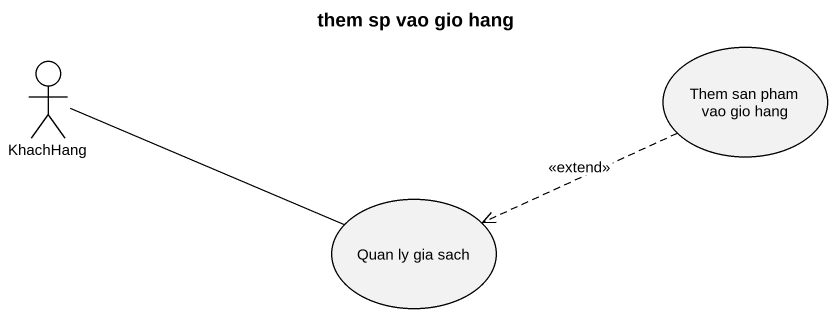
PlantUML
@startuml
title them sp vao gio hang
actor KhachHang
usecase "Them san pham vao gio hang" as Them_san_pham_vao_gio_hang
usecase "Quan ly gia sach" as Quan_ly_gia_sach
KhachHang -right- Quan_ly_gia_sach
Them_san_pham_vao_gio_hang .left.> Quan_ly_gia_sach : <<extend>>
@enduml
